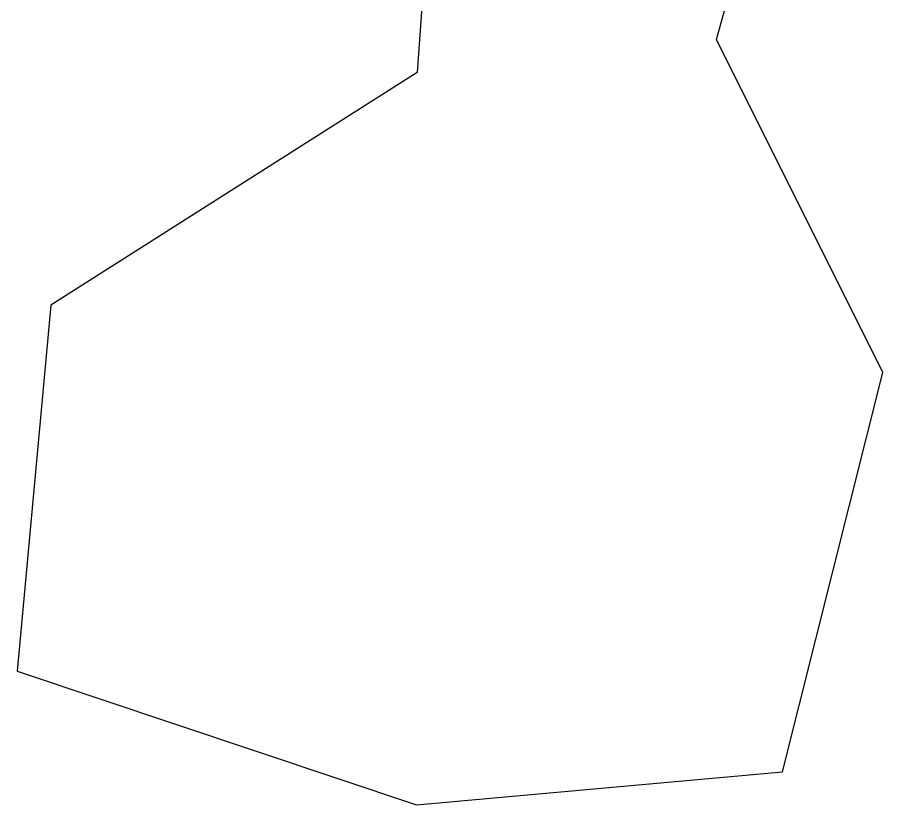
# Model space of a CAD drawing. Header units: millimetres. Extents: x -249630 to 95394, y -188036 to 109963.
# Drawn here: x -86521 to -86504.96, y 96324.57 to 96339.16 of the extents above; entities that cross this region are included whole.
import ezdxf

# ---------------------------------------------------------------- set-up
doc = ezdxf.new("R2010")
doc.units = ezdxf.units.MM
doc.layers.add('AHojas', color=86, linetype='Continuous')

# ---------------------------------------------------------------- blocks, each defined once
blk = doc.blocks.new('Arbol_01')
at = {"layer": 'AHojas'}
for p, q in [((0.90975, 1.328083), (0.908707, 1.313669)), ((0.917975, 1.31469), (0.921075, 1.326014)), ((0.923114, 1.304388), (0.917975, 1.31469)), ((0.908707, 1.313669), (0.897374, 1.306471)), ((0.897374, 1.306471), (0.896334, 1.295146)), ((0.920014, 1.292035), (0.923114, 1.304388)), ((0.896334, 1.295146), (0.908687, 1.291016)), ((0.908687, 1.291016), (0.920014, 1.292035))]:
    blk.add_line(p, q, dxfattribs=at)

msp = doc.modelspace()

# ---------------------------------------------------------------- block references
at = {"xscale": 598.9603255755416, "yscale": 598.9603255755416, "zscale": 598.9603255755416}
msp.add_blockref('Arbol_01', (-87057.866, 95551.303), dxfattribs=at)

doc.saveas('drawing.dxf')
